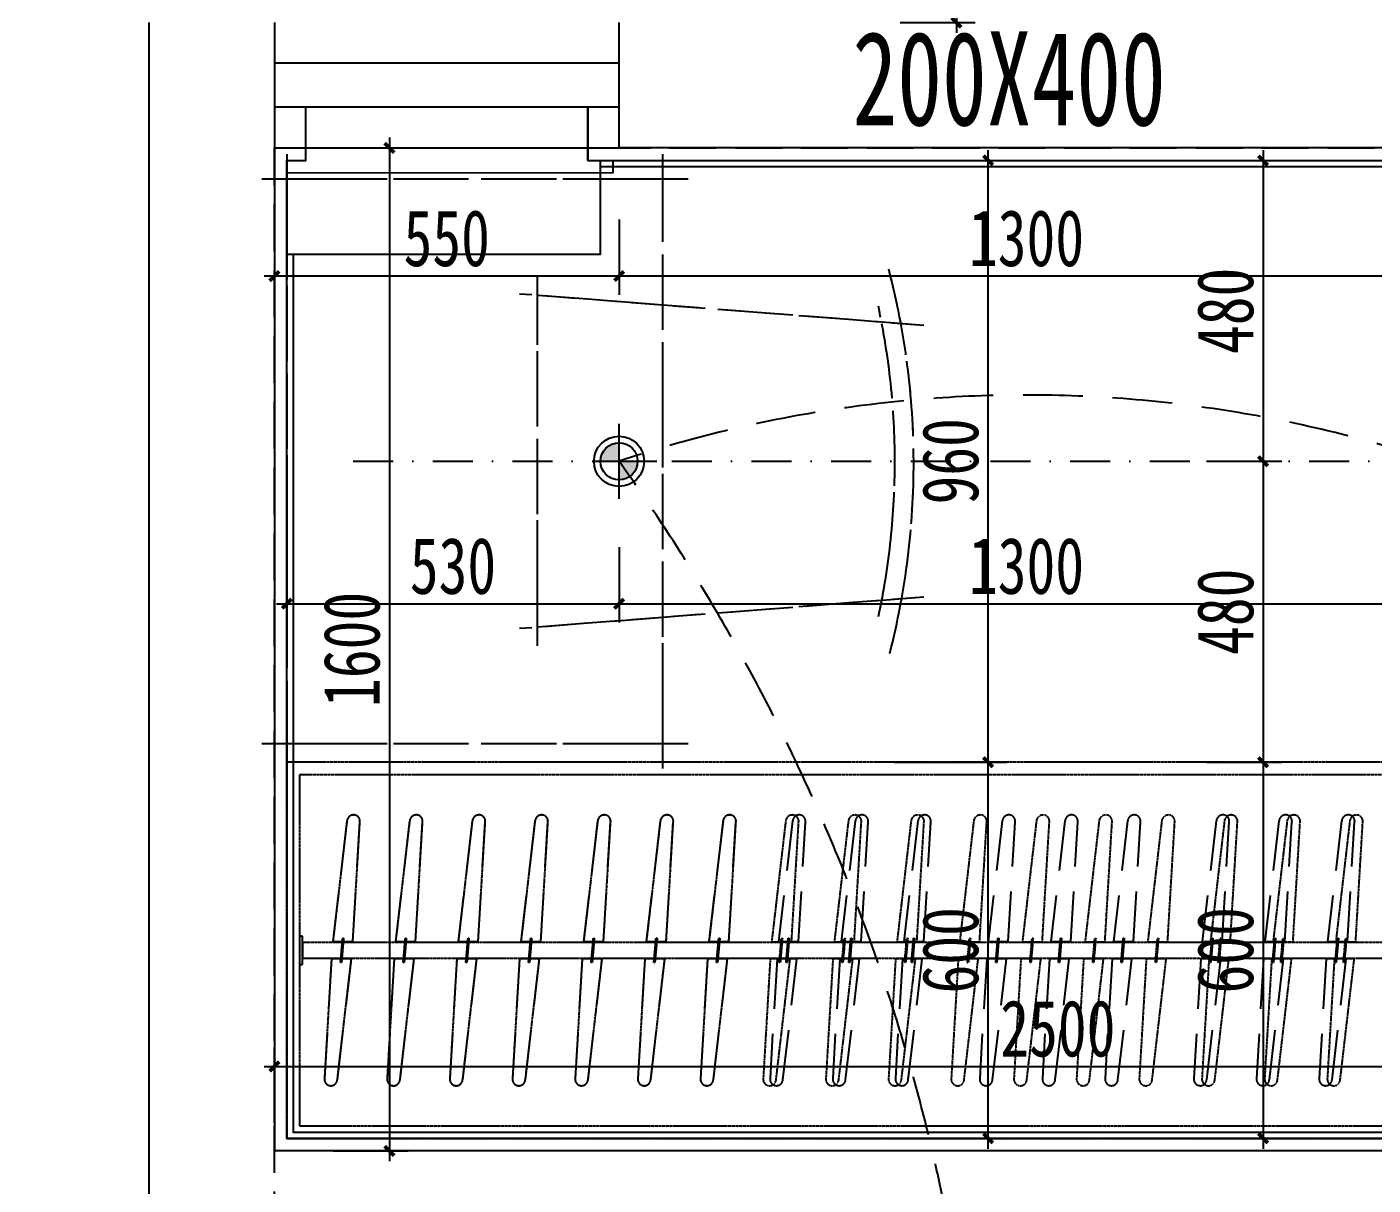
# Model space of a CAD drawing. Header units: millimetres. Extents: x -297 to 39764, y -29258 to 20315.
# Drawn here: x 6567 to 8715, y -22997 to -21149 of the extents above; entities that cross this region are included whole.
import ezdxf

# ---------------------------------------------------------------- set-up
doc = ezdxf.new("R2010")
doc.units = ezdxf.units.MM
for name, pattern in [('_DASH', [0.6, 0.4, -0.2]), ('DASH', [0.35, 0.25, -0.1]), ('DASHDOT2', [12.7, 6.35, -3.175, 0, -3.175]), ('HIDDEN', [9.525, 6.35, -3.175])]:
    doc.linetypes.add(name, pattern=pattern)
doc.layers.get('Defpoints').update_dxf_attribs({"color": 250})
for name, color, linetype in [('.-P平面尺寸', 30, 'DASH'), ('.-P建筑梁位', 4, 'Continuous'), ('.P-墙体尺寸标注', 252, 'Continuous'), ('.P-家具虚线层', 250, 'Continuous'), ('.p-灯具连线', 6, 'Continuous'), ('.P-装饰轮廓', 180, 'Continuous'), ('.PC-天花灯具', 203, 'Continuous'), ('.PC-天花造型', 163, 'Continuous'), ('.PC-灯具尺寸标注', 252, 'Continuous'), ('.PC-综合天花虚线层', 14, 'DASHDOT2'), ('.PF-活动家具', 141, 'Continuous'), ('.PF-窗台面', 43, 'Continuous'), ('A-Wall', 2, 'Continuous'), ('P-轴号.索引', 53, 'Continuous'), ('WINDOW', 4, 'Continuous'), ('Y-移动家具', 141, 'Continuous')]:
    doc.layers.add(name, color=color, linetype=linetype)
doc.styles.add('宋体', font='', dxfattribs={"width": 0.7, "height": 5})
doc.styles.add('文字样式', font='', dxfattribs={"width": 0.75})
doc.styles.get('宋体').set_extended_font_data('SimSun')
doc.styles.get('文字样式').set_extended_font_data('SimSun')
doc.dimstyles.new('沈阳府1-40(轴距)', dxfattribs={"dimscale": 40, "dimtxt": 3, "dimasz": 1, "dimexe": 0.8, "dimexo": 1, "dimgap": 0.5, "dimtad": 1, "dimdec": 0, "dimrnd": 5, "dimtxsty": '文字样式', "dimblk": 'ARCHTICK', "dimcen": 1, "dimdle": 0.55, "dimclrd": 252, "dimclre": 252, "dimclrt": 53, "dimadec": 0, "dimazin": 0, "dimtfac": 1, "dimtdec": 0, "dimtix": 1, "dimtmove": 2, "dimatfit": 3, "dimfxl": 3, "dimfxlon": 1, "dimarcsym": 0})
doc.dimstyles.new('西安1-40（内部尺寸）', dxfattribs={"dimscale": 30, "dimtxt": 3, "dimasz": 0.5, "dimexe": 1, "dimexo": 1, "dimgap": 0.5, "dimtad": 1, "dimdec": 0, "dimrnd": 5, "dimtxsty": '文字样式', "dimblk": 'ARCHTICK', "dimcen": 1, "dimdle": 0.55, "dimclrd": 252, "dimclre": 252, "dimclrt": 30, "dimadec": 0, "dimazin": 0, "dimtfac": 1, "dimtdec": 0, "dimtix": 1, "dimtmove": 2, "dimatfit": 3, "dimfxl": 5, "dimfxlon": 1, "dimarcsym": 0})

# ---------------------------------------------------------------- blocks, each defined once
blk = doc.blocks.new('_ArchTick')
at = {"color": 0, "linetype": 'ByBlock', "const_width": 0.4}
blk.add_lwpolyline([(-0.5, -0.5), (0.5, 0.5)], dxfattribs=at)
blk = doc.blocks.new('*D141')
at = {"layer": 'Defpoints', "color": 0, "transparency": 16777216}
for p in [(6937.7, -19242.1), (6137.7, -21242.1), (6937.7, -21242.1)]:
    blk.add_point(p, dxfattribs=at)
at = {"layer": 'P-轴号.索引', "color": 252, "lineweight": -2}
for p, q in [((6137.7, -19220.1), (6137.7, -21264.1)), ((6257.7, -19242.1), (6105.7, -19242.1)), ((6257.7, -21242.1), (6105.7, -21242.1))]:
    blk.add_line(p, q, dxfattribs=at)
at = {"layer": 'P-轴号.索引', "color": 252, "lineweight": -2, "xscale": 40, "yscale": 40, "zscale": 40}
for p, rotation in [((6137.7, -19242.1), 90), ((6137.7, -21242.1), 270)]:
    blk.add_blockref('_ArchTick', p, dxfattribs=dict(at, rotation=rotation))
at = {"layer": 'P-轴号.索引', "color": 53, "insert": (6057.7, -20242.1), "char_height": 120, "attachment_point": 5, "rotation": 90, "style": '文字样式'}
blk.add_mtext('2000', dxfattribs=at)
blk = doc.blocks.new('*D142')
at = {"layer": 'Defpoints', "color": 0, "transparency": 16777216}
for p in [(6937.7, -21242.1), (6137.7, -22942.1), (6937.7, -22942.1)]:
    blk.add_point(p, dxfattribs=at)
at = {"layer": 'P-轴号.索引', "color": 252, "lineweight": -2}
for p, q in [((6137.7, -21220.1), (6137.7, -22964.1)), ((6257.7, -21242.1), (6105.7, -21242.1)), ((6257.7, -22942.1), (6105.7, -22942.1))]:
    blk.add_line(p, q, dxfattribs=at)
at = {"layer": 'P-轴号.索引', "color": 252, "lineweight": -2, "xscale": 40, "yscale": 40, "zscale": 40}
for p, rotation in [((6137.7, -21242.1), 90), ((6137.7, -22942.1), 270)]:
    blk.add_blockref('_ArchTick', p, dxfattribs=dict(at, rotation=rotation))
at = {"layer": 'P-轴号.索引', "color": 53, "insert": (6057.7, -22092.1), "char_height": 120, "attachment_point": 5, "rotation": 90, "style": '文字样式'}
blk.add_mtext('1700', dxfattribs=at)
blk = doc.blocks.new('*D143')
at = {"layer": 'Defpoints', "color": 0, "transparency": 16777216}
for p in [(6937.7, -22942.1), (6137.7, -26542.1), (6937.7, -26542.1)]:
    blk.add_point(p, dxfattribs=at)
at = {"layer": 'P-轴号.索引', "color": 252, "lineweight": -2}
for p, q in [((6137.7, -22920.1), (6137.7, -26564.1)), ((6257.7, -22942.1), (6105.7, -22942.1)), ((6257.7, -26542.1), (6105.7, -26542.1))]:
    blk.add_line(p, q, dxfattribs=at)
at = {"layer": 'P-轴号.索引', "color": 252, "lineweight": -2, "xscale": 40, "yscale": 40, "zscale": 40}
for p, rotation in [((6137.7, -22942.1), 90), ((6137.7, -26542.1), 270)]:
    blk.add_blockref('_ArchTick', p, dxfattribs=dict(at, rotation=rotation))
at = {"layer": 'P-轴号.索引', "color": 53, "insert": (6057.7, -24742.1), "char_height": 120, "attachment_point": 5, "rotation": 90, "style": '文字样式'}
blk.add_mtext('3600', dxfattribs=at)
blk = doc.blocks.new('yj')
at = {"layer": 'Y-移动家具', "color": 250, "linetype": 'DASH', "ltscale": 0.5}
for p, q in [((-7.1, 220.3), (-29.5, 27.5)), ((2.3, 27.5), (13.6, 218.5)), ((-29.5, 27.5), (-14.4, 27.5)), ((-17.3, -5.7), (-13.9, 33.2)), ((-12.4, 33.1), (-15.3, 0)), ((-15.3, 0), (-12.9, 27.5)), ((-13.9, 33.2), (-12.4, 33.1)), ((-12.9, 27.5), (2.3, 27.5)), ((-31.8, 0), (-43, -191.1)), ((-16.8, 0), (-31.8, 0)), ((-22.4, -192.9), (0, 0)), ((-15.3, 0), (-15.8, -5.9)), ((0, 0), (-15.3, 0)), ((-15.8, -5.9), (-17.3, -5.7))]:
    blk.add_line(p, q, dxfattribs=at)
for centre, radius, start, end in [((3.5, 219), 10.6, 86.6346, 173.3654), ((3.6, 219.6), 10.1, 353.3654, 86.6346), ((-32.7, -192), 10.3, 175, 355)]:
    blk.add_arc(centre, radius, start, end, dxfattribs=at)
blk = doc.blocks.new('*U60')
at = {"layer": 'Y-移动家具', "color": 250, "linetype": 'DASH', "ltscale": 0.5}
for p, q in [((25, -277.5), (20, -277.5)), ((20, -277.5), (20, -322.5)), ((25, -312.5), (25, -277.5)), ((2435, -287.5), (25, -287.5)), ((25, -287.5), (25, -312.5)), ((25, -322.5), (25, -312.5)), ((25, -312.5), (2435, -312.5)), ((20, -322.5), (25, -322.5))]:
    blk.add_line(p, q, dxfattribs=at)
at = {"layer": 'Y-移动家具', "linetype": 'DASH', "ltscale": 0.5}
blk.add_lwpolyline([(0, 0), (0, -600), (2460, -600), (2460, 0)], close=True, dxfattribs=at)
at = {"layer": 'Y-移动家具', "color": 250, "linetype": 'DASH', "ltscale": 0.5}
blk.add_lwpolyline([(20, -580), (2440, -580), (2440, -20), (20, -20)], close=True, dxfattribs=at)
for p in [(102.9, -313.8), (202.9, -313.8), (302.9, -313.8), (402.9, -313.8), (502.9, -313.8), (602.9, -313.8), (702.9, -313.8), (802.9, -313.8), (902.9, -313.8), (1002.9, -313.8), (1102.9, -313.8), (1202.9, -313.8), (1302.9, -313.8), (1402.9, -313.8), (1502.9, -313.8), (1602.9, -313.8), (1702.9, -313.8)]:
    blk.add_blockref('yj', p)
blk = doc.blocks.new('A$C1404d34a')
at = {"layer": 'Y-移动家具', "linetype": 'DASH', "ltscale": 200}
for p, q in [((40, 1030), (40, 50)), ((640, 50), (640, 1030)), ((680, 990), (0, 990)), ((1056.4, 756.7), (640, 789.1)), ((1056.4, 323.3), (640, 290.9)), ((0, 90), (680, 90))]:
    blk.add_line(p, q, dxfattribs=at)
at = {"layer": 'Y-移动家具', "color": 250, "linetype": 'DASH', "ltscale": 200}
for p, q in [((440, 245.8), (440, 834.2)), ((640, 789.1), (411.2, 806.9)), ((640, 290.9), (411.2, 273.1))]:
    blk.add_line(p, q, dxfattribs=at)
at = {"layer": 'Y-移动家具', "linetype": 'DASH', "ltscale": 200}
for centre, radius, start, end in [((-183.9, 536.9), 1223.9, 345.6497, 14.643), ((-167.7, 539.4), 1177.7, 347.9062, 12.152)]:
    blk.add_arc(centre, radius, start, end, dxfattribs=at)
blk = doc.blocks.new('*D193')
at = {"layer": '.-P平面尺寸', "color": 252, "linetype": 'ByBlock', "lineweight": -2, "transparency": 16777216}
for p, q in [((8100.7, -22938.6), (8100.7, -22305.6)), ((7950.7, -22322.1), (8130.7, -22322.1)), ((7950.7, -22922.1), (8130.7, -22922.1))]:
    blk.add_line(p, q, dxfattribs=at)
at = {"layer": 'Defpoints', "color": 0, "linetype": 'ByBlock', "transparency": 16777216}
for p in [(7892.8, -22322.1), (8100.7, -22322.1), (7892.8, -22922.1)]:
    blk.add_point(p, dxfattribs=at)
at = {"layer": '.-P平面尺寸', "color": 252, "linetype": 'ByBlock', "lineweight": -2, "transparency": 16777216, "xscale": 15, "yscale": 15, "zscale": 15}
for p, rotation in [((8100.7, -22322.1), 90), ((8100.7, -22922.1), 270)]:
    blk.add_blockref('_ArchTick', p, dxfattribs=dict(at, rotation=rotation))
at = {"layer": '.-P平面尺寸', "color": 30, "linetype": 'ByBlock', "transparency": 16777216, "insert": (8040.7, -22622.1), "char_height": 90, "attachment_point": 5, "rotation": 90, "style": '文字样式'}
blk.add_mtext('600', dxfattribs=at)
blk = doc.blocks.new('*D194')
at = {"layer": '.-P平面尺寸', "color": 252, "linetype": 'ByBlock', "lineweight": -2, "transparency": 16777216}
for p, q in [((8100.7, -22338.6), (8100.7, -21345.6)), ((7967.9, -21362.1), (8130.7, -21362.1)), ((7950.7, -22322.1), (8130.7, -22322.1))]:
    blk.add_line(p, q, dxfattribs=at)
at = {"layer": 'Defpoints', "color": 0, "linetype": 'ByBlock', "transparency": 16777216}
for p in [(7937.9, -21362.1), (8100.7, -21362.1), (7892.8, -22322.1)]:
    blk.add_point(p, dxfattribs=at)
at = {"layer": '.-P平面尺寸', "color": 252, "linetype": 'ByBlock', "lineweight": -2, "transparency": 16777216, "xscale": 15, "yscale": 15, "zscale": 15}
for p, rotation in [((8100.7, -21362.1), 90), ((8100.7, -22322.1), 270)]:
    blk.add_blockref('_ArchTick', p, dxfattribs=dict(at, rotation=rotation))
at = {"layer": '.-P平面尺寸', "color": 30, "linetype": 'ByBlock', "transparency": 16777216, "insert": (8040.7, -21842.1), "char_height": 90, "attachment_point": 5, "rotation": 90, "style": '文字样式'}
blk.add_mtext('960', dxfattribs=at)
blk = doc.blocks.new('ttrutuuyyy')
at = {"layer": '.P-家具虚线层', "color": 250, "linetype": '_DASH', "ltscale": 200}
for p, q in [((26981.9, -21352.1), (26981.9, -22332.1)), ((27581.9, -22332.1), (27581.9, -21352.1)), ((27621.9, -21392.1), (26941.9, -21392.1)), ((27381.9, -22136.2), (27381.9, -21547.9)), ((27581.9, -21593), (27353.2, -21575.2)), ((27998.3, -21625.4), (27581.9, -21593)), ((27998.3, -22058.8), (27581.9, -22091.2)), ((27581.9, -22091.2), (27353.2, -22109)), ((26941.9, -22292.1), (27621.9, -22292.1)), ((27077.7, -22415.6), (27055.3, -22608.3)), ((27087.1, -22608.3), (27098.3, -22417.4)), ((27177.7, -22415.6), (27155.3, -22608.3)), ((27187.1, -22608.3), (27198.3, -22417.4)), ((27277.7, -22415.6), (27255.3, -22608.3)), ((27287.1, -22608.3), (27298.3, -22417.4)), ((27377.7, -22415.6), (27355.3, -22608.3)), ((27387.1, -22608.3), (27398.3, -22417.4)), ((27477.7, -22415.6), (27455.3, -22608.3)), ((27487.1, -22608.3), (27498.3, -22417.4)), ((27577.7, -22415.6), (27555.3, -22608.3)), ((27587.1, -22608.3), (27598.3, -22417.4)), ((27677.7, -22415.6), (27655.3, -22608.3)), ((27687.1, -22608.3), (27698.3, -22417.4)), ((27788.7, -22415.6), (27766.3, -22608.3)), ((27798.1, -22608.3), (27809.3, -22417.4)), ((27888.7, -22415.6), (27866.3, -22608.3)), ((27898.1, -22608.3), (27909.3, -22417.4)), ((27988.7, -22415.6), (27966.3, -22608.3)), ((27998.1, -22608.3), (28009.3, -22417.4)), ((28123.2, -22415.6), (28100.8, -22608.3)), ((28132.6, -22608.3), (28143.8, -22417.4)), ((28223.2, -22415.6), (28200.8, -22608.3)), ((28232.6, -22608.3), (28243.8, -22417.4)), ((28323.2, -22415.6), (28300.8, -22608.3)), ((28332.6, -22608.3), (28343.8, -22417.4)), ((28464.7, -22415.6), (28442.3, -22608.3)), ((28474.1, -22608.3), (28485.4, -22417.4)), ((28564.7, -22415.6), (28542.3, -22608.3)), ((28574.1, -22608.3), (28585.4, -22417.4)), ((28664.7, -22415.6), (28642.3, -22608.3)), ((28674.1, -22608.3), (28685.4, -22417.4)), ((27006.9, -22599.6), (27001.9, -22599.6)), ((27001.9, -22599.6), (27001.9, -22644.6)), ((27006.9, -22634.6), (27006.9, -22599.6)), ((29416.9, -22609.6), (27006.9, -22609.6)), ((27006.9, -22609.6), (27006.9, -22634.6)), ((27055.3, -22608.3), (27070.4, -22608.3)), ((27067.4, -22641.6), (27070.9, -22602.6)), ((27072.4, -22602.7), (27069.5, -22635.8)), ((27069.5, -22635.8), (27071.9, -22608.3)), ((27070.9, -22602.6), (27072.4, -22602.7)), ((27071.9, -22608.3), (27087.1, -22608.3)), ((27155.3, -22608.3), (27170.4, -22608.3)), ((27167.4, -22641.6), (27170.9, -22602.6)), ((27172.4, -22602.7), (27169.5, -22635.8)), ((27169.5, -22635.8), (27171.9, -22608.3)), ((27170.9, -22602.6), (27172.4, -22602.7)), ((27171.9, -22608.3), (27187.1, -22608.3)), ((27255.3, -22608.3), (27270.4, -22608.3)), ((27267.4, -22641.6), (27270.9, -22602.6)), ((27272.4, -22602.7), (27269.5, -22635.8)), ((27269.5, -22635.8), (27271.9, -22608.3)), ((27270.9, -22602.6), (27272.4, -22602.7)), ((27271.9, -22608.3), (27287.1, -22608.3)), ((27355.3, -22608.3), (27370.4, -22608.3)), ((27367.4, -22641.6), (27370.9, -22602.6)), ((27372.4, -22602.7), (27369.5, -22635.8)), ((27369.5, -22635.8), (27371.9, -22608.3)), ((27370.9, -22602.6), (27372.4, -22602.7)), ((27371.9, -22608.3), (27387.1, -22608.3)), ((27455.3, -22608.3), (27470.4, -22608.3)), ((27467.4, -22641.6), (27470.9, -22602.6)), ((27472.4, -22602.7), (27469.5, -22635.8)), ((27469.5, -22635.8), (27471.9, -22608.3)), ((27470.9, -22602.6), (27472.4, -22602.7)), ((27471.9, -22608.3), (27487.1, -22608.3)), ((27555.3, -22608.3), (27570.4, -22608.3)), ((27567.4, -22641.6), (27570.9, -22602.6)), ((27572.4, -22602.7), (27569.5, -22635.8)), ((27569.5, -22635.8), (27571.9, -22608.3)), ((27570.9, -22602.6), (27572.4, -22602.7)), ((27571.9, -22608.3), (27587.1, -22608.3)), ((27655.3, -22608.3), (27670.4, -22608.3)), ((27667.4, -22641.6), (27670.9, -22602.6)), ((27672.4, -22602.7), (27669.5, -22635.8)), ((27669.5, -22635.8), (27671.9, -22608.3)), ((27670.9, -22602.6), (27672.4, -22602.7)), ((27671.9, -22608.3), (27687.1, -22608.3)), ((27766.3, -22608.3), (27781.3, -22608.3)), ((27778.4, -22641.6), (27781.8, -22602.6)), ((27783.3, -22602.7), (27780.4, -22635.8)), ((27780.4, -22635.8), (27782.8, -22608.3)), ((27781.8, -22602.6), (27783.3, -22602.7)), ((27782.8, -22608.3), (27798.1, -22608.3)), ((27866.3, -22608.3), (27881.3, -22608.3)), ((27878.4, -22641.6), (27881.8, -22602.6)), ((27883.3, -22602.7), (27880.4, -22635.8)), ((27880.4, -22635.8), (27882.8, -22608.3)), ((27881.8, -22602.6), (27883.3, -22602.7)), ((27882.8, -22608.3), (27898.1, -22608.3)), ((27966.3, -22608.3), (27981.3, -22608.3)), ((27978.4, -22641.6), (27981.8, -22602.6)), ((27983.3, -22602.7), (27980.4, -22635.8)), ((27980.4, -22635.8), (27982.8, -22608.3)), ((27981.8, -22602.6), (27983.3, -22602.7)), ((27982.8, -22608.3), (27998.1, -22608.3)), ((28100.8, -22608.3), (28115.8, -22608.3)), ((28112.9, -22641.6), (28116.3, -22602.6)), ((28117.8, -22602.7), (28114.9, -22635.8)), ((28114.9, -22635.8), (28117.3, -22608.3)), ((28116.3, -22602.6), (28117.8, -22602.7)), ((28117.3, -22608.3), (28132.6, -22608.3)), ((28200.8, -22608.3), (28215.8, -22608.3)), ((28212.9, -22641.6), (28216.3, -22602.6)), ((28217.8, -22602.7), (28214.9, -22635.8)), ((28214.9, -22635.8), (28217.3, -22608.3)), ((28216.3, -22602.6), (28217.8, -22602.7)), ((28217.3, -22608.3), (28232.6, -22608.3)), ((28300.8, -22608.3), (28315.8, -22608.3)), ((28312.9, -22641.6), (28316.3, -22602.6)), ((28317.8, -22602.7), (28314.9, -22635.8)), ((28314.9, -22635.8), (28317.3, -22608.3)), ((28316.3, -22602.6), (28317.8, -22602.7)), ((28317.3, -22608.3), (28332.6, -22608.3)), ((28442.3, -22608.3), (28457.4, -22608.3)), ((28454.5, -22641.6), (28457.9, -22602.6)), ((28459.4, -22602.7), (28456.5, -22635.8)), ((28456.5, -22635.8), (28458.9, -22608.3)), ((28457.9, -22602.6), (28459.4, -22602.7)), ((28458.9, -22608.3), (28474.1, -22608.3)), ((28542.3, -22608.3), (28557.4, -22608.3)), ((28554.5, -22641.6), (28557.9, -22602.6)), ((28559.4, -22602.7), (28556.5, -22635.8)), ((28556.5, -22635.8), (28558.9, -22608.3)), ((28557.9, -22602.6), (28559.4, -22602.7)), ((28558.9, -22608.3), (28574.1, -22608.3)), ((28642.3, -22608.3), (28657.4, -22608.3)), ((28654.5, -22641.6), (28657.9, -22602.6)), ((28659.4, -22602.7), (28656.5, -22635.8)), ((28656.5, -22635.8), (28658.9, -22608.3)), ((28657.9, -22602.6), (28659.4, -22602.7)), ((28658.9, -22608.3), (28674.1, -22608.3)), ((27006.9, -22644.6), (27006.9, -22634.6)), ((27006.9, -22634.6), (29416.9, -22634.6)), ((27053, -22635.8), (27041.7, -22826.9)), ((27067.9, -22635.8), (27053, -22635.8)), ((27062.4, -22828.8), (27084.8, -22635.8)), ((27069.5, -22635.8), (27069, -22641.7)), ((27084.8, -22635.8), (27069.5, -22635.8)), ((27153, -22635.8), (27141.7, -22826.9)), ((27167.9, -22635.8), (27153, -22635.8)), ((27162.4, -22828.8), (27184.8, -22635.8)), ((27169.5, -22635.8), (27169, -22641.7)), ((27184.8, -22635.8), (27169.5, -22635.8)), ((27253, -22635.8), (27241.7, -22826.9)), ((27267.9, -22635.8), (27253, -22635.8)), ((27262.4, -22828.8), (27284.8, -22635.8)), ((27269.5, -22635.8), (27269, -22641.7)), ((27284.8, -22635.8), (27269.5, -22635.8)), ((27353, -22635.8), (27341.7, -22826.9)), ((27367.9, -22635.8), (27353, -22635.8)), ((27362.4, -22828.8), (27384.8, -22635.8)), ((27369.5, -22635.8), (27369, -22641.7)), ((27384.8, -22635.8), (27369.5, -22635.8)), ((27453, -22635.8), (27441.7, -22826.9)), ((27467.9, -22635.8), (27453, -22635.8)), ((27462.4, -22828.8), (27484.8, -22635.8)), ((27469.5, -22635.8), (27469, -22641.7)), ((27484.8, -22635.8), (27469.5, -22635.8)), ((27553, -22635.8), (27541.7, -22826.9)), ((27567.9, -22635.8), (27553, -22635.8)), ((27562.4, -22828.8), (27584.8, -22635.8)), ((27569.5, -22635.8), (27569, -22641.7)), ((27584.8, -22635.8), (27569.5, -22635.8)), ((27653, -22635.8), (27641.7, -22826.9)), ((27667.9, -22635.8), (27653, -22635.8)), ((27662.4, -22828.8), (27684.8, -22635.8)), ((27669.5, -22635.8), (27669, -22641.7)), ((27684.8, -22635.8), (27669.5, -22635.8)), ((27763.9, -22635.8), (27752.7, -22826.9)), ((27778.9, -22635.8), (27763.9, -22635.8)), ((27773.3, -22828.8), (27795.7, -22635.8)), ((27780.4, -22635.8), (27779.9, -22641.7)), ((27795.7, -22635.8), (27780.4, -22635.8)), ((27863.9, -22635.8), (27852.7, -22826.9)), ((27878.9, -22635.8), (27863.9, -22635.8)), ((27873.3, -22828.8), (27895.7, -22635.8)), ((27880.4, -22635.8), (27879.9, -22641.7)), ((27895.7, -22635.8), (27880.4, -22635.8)), ((27963.9, -22635.8), (27952.7, -22826.9)), ((27978.9, -22635.8), (27963.9, -22635.8)), ((27973.3, -22828.8), (27995.7, -22635.8)), ((27980.4, -22635.8), (27979.9, -22641.7)), ((27995.7, -22635.8), (27980.4, -22635.8)), ((28098.4, -22635.8), (28087.2, -22826.9)), ((28113.4, -22635.8), (28098.4, -22635.8)), ((28107.8, -22828.8), (28130.2, -22635.8)), ((28114.9, -22635.8), (28114.4, -22641.7)), ((28130.2, -22635.8), (28114.9, -22635.8)), ((28198.4, -22635.8), (28187.2, -22826.9)), ((28213.4, -22635.8), (28198.4, -22635.8)), ((28207.8, -22828.8), (28230.2, -22635.8)), ((28214.9, -22635.8), (28214.4, -22641.7)), ((28230.2, -22635.8), (28214.9, -22635.8)), ((28298.4, -22635.8), (28287.2, -22826.9)), ((28313.4, -22635.8), (28298.4, -22635.8)), ((28307.8, -22828.8), (28330.2, -22635.8)), ((28314.9, -22635.8), (28314.4, -22641.7)), ((28330.2, -22635.8), (28314.9, -22635.8)), ((28440, -22635.8), (28428.8, -22826.9)), ((28455, -22635.8), (28440, -22635.8)), ((28449.4, -22828.8), (28471.8, -22635.8)), ((28456.5, -22635.8), (28456, -22641.7)), ((28471.8, -22635.8), (28456.5, -22635.8)), ((28540, -22635.8), (28528.8, -22826.9)), ((28555, -22635.8), (28540, -22635.8)), ((28549.4, -22828.8), (28571.8, -22635.8)), ((28556.5, -22635.8), (28556, -22641.7)), ((28571.8, -22635.8), (28556.5, -22635.8)), ((28640, -22635.8), (28628.8, -22826.9)), ((28655, -22635.8), (28640, -22635.8)), ((28649.4, -22828.8), (28671.8, -22635.8)), ((28656.5, -22635.8), (28656, -22641.7)), ((28671.8, -22635.8), (28656.5, -22635.8)), ((27001.9, -22644.6), (27006.9, -22644.6)), ((27069, -22641.7), (27067.4, -22641.6)), ((27169, -22641.7), (27167.4, -22641.6)), ((27269, -22641.7), (27267.4, -22641.6)), ((27369, -22641.7), (27367.4, -22641.6)), ((27469, -22641.7), (27467.4, -22641.6)), ((27569, -22641.7), (27567.4, -22641.6)), ((27669, -22641.7), (27667.4, -22641.6)), ((27779.9, -22641.7), (27778.4, -22641.6)), ((27879.9, -22641.7), (27878.4, -22641.6)), ((27979.9, -22641.7), (27978.4, -22641.6)), ((28114.4, -22641.7), (28112.9, -22641.6)), ((28214.4, -22641.7), (28212.9, -22641.6)), ((28314.4, -22641.7), (28312.9, -22641.6)), ((28456, -22641.7), (28454.5, -22641.6)), ((28556, -22641.7), (28554.5, -22641.6)), ((28656, -22641.7), (28654.5, -22641.6))]:
    blk.add_line(p, q, dxfattribs=at)
for points in [[(26981.9, -22322.1), (26981.9, -22922.1), (29441.9, -22922.1), (29441.9, -22322.1)], [(27001.9, -22902.1), (29421.9, -22902.1), (29421.9, -22342.1), (27001.9, -22342.1)]]:
    blk.add_lwpolyline(points, close=True, dxfattribs=at)
for centre, radius, start, end in [((26758, -21845.2), 1223.9, 345.6497, 14.643), ((26774.2, -21842.7), 1177.7, 347.9062, 12.152), ((27088.3, -22416.8), 10.6, 86.6346, 173.3654), ((27088.4, -22416.2), 10.1, 353.3654, 86.6346), ((27188.3, -22416.8), 10.6, 86.6346, 173.3654), ((27188.4, -22416.2), 10.1, 353.3654, 86.6346), ((27288.3, -22416.8), 10.6, 86.6346, 173.3654), ((27288.4, -22416.2), 10.1, 353.3654, 86.6346), ((27388.3, -22416.8), 10.6, 86.6346, 173.3654), ((27388.4, -22416.2), 10.1, 353.3654, 86.6346), ((27488.3, -22416.8), 10.6, 86.6346, 173.3654), ((27488.4, -22416.2), 10.1, 353.3654, 86.6346), ((27588.3, -22416.8), 10.6, 86.6346, 173.3654), ((27588.4, -22416.2), 10.1, 353.3654, 86.6346), ((27688.3, -22416.8), 10.6, 86.6346, 173.3654), ((27688.4, -22416.2), 10.1, 353.3654, 86.6346), ((27799.3, -22416.8), 10.6, 86.6346, 173.3654), ((27799.3, -22416.2), 10.1, 353.3654, 86.6346), ((27899.3, -22416.8), 10.6, 86.6346, 173.3654), ((27899.3, -22416.2), 10.1, 353.3654, 86.6346), ((27999.3, -22416.8), 10.6, 86.6346, 173.3654), ((27999.3, -22416.2), 10.1, 353.3654, 86.6346), ((28133.8, -22416.8), 10.6, 86.6346, 173.3654), ((28133.8, -22416.2), 10.1, 353.3654, 86.6346), ((28233.8, -22416.8), 10.6, 86.6346, 173.3654), ((28233.8, -22416.2), 10.1, 353.3654, 86.6346), ((28333.8, -22416.8), 10.6, 86.6346, 173.3654), ((28333.8, -22416.2), 10.1, 353.3654, 86.6346), ((28475.3, -22416.8), 10.6, 86.6346, 173.3654), ((28475.4, -22416.2), 10.1, 353.3654, 86.6346), ((28575.3, -22416.8), 10.6, 86.6346, 173.3654), ((28575.4, -22416.2), 10.1, 353.3654, 86.6346), ((28675.3, -22416.8), 10.6, 86.6346, 173.3654), ((28675.4, -22416.2), 10.1, 353.3654, 86.6346), ((27052, -22827.8), 10.3, 175, 355), ((27152, -22827.8), 10.3, 175, 355), ((27252, -22827.8), 10.3, 175, 355), ((27352, -22827.8), 10.3, 175, 355), ((27452, -22827.8), 10.3, 175, 355), ((27552, -22827.8), 10.3, 175, 355), ((27652, -22827.8), 10.3, 175, 355), ((27763, -22827.8), 10.3, 175, 355), ((27863, -22827.8), 10.3, 175, 355), ((27963, -22827.8), 10.3, 175, 355), ((28097.5, -22827.8), 10.3, 175, 355), ((28197.5, -22827.8), 10.3, 175, 355), ((28297.5, -22827.8), 10.3, 175, 355), ((28439.1, -22827.8), 10.3, 175, 355), ((28539.1, -22827.8), 10.3, 175, 355), ((28639.1, -22827.8), 10.3, 175, 355)]:
    blk.add_arc(centre, radius, start, end, dxfattribs=at)
blk = doc.blocks.new('A$Cd2e37dc6')
at = {"layer": '.-P建筑梁位', "color": 4, "linetype": 'DASH', "ltscale": 300}
blk.add_line((0, 8178.4), (2600, 8178.4), dxfattribs=at)
blk.add_lwpolyline([(0, 8178.4), (3700, 8178.4), (3700, 3078.4), (0, 3078.4)], close=True, dxfattribs=at)
at = {"layer": '.-P建筑梁位', "color": 250, "linetype": 'DASH', "ltscale": 300, "style": '宋体', "width": 0.7}
blk.add_text('200X400', height=150, dxfattribs=at).set_placement((922.3, 8214.3))
blk = doc.blocks.new('防眩光射灯')
h = blk.add_hatch(color=256)
h.dxf.hatch_style = 1
h.paths.add_polyline_path([(29.6, 0, 0.414214), (0, 29.6), (0, 0)])
h.paths.add_polyline_path([(0, 0), (-29.6, 0, 0.414214), (0, -29.6)])
for p, q in [((0, 40), (0, -60)), ((-60, 0), (60, 0))]:
    blk.add_line(p, q)
blk.add_lwpolyline([(0, 112, 0, 50, 0), (0, 87.2, 0, 0, 0), (0, 40, 0, 0, 0)], format="xyseb")
blk.add_circle((0, 0), 40)
at = {"color": 250}
blk.add_circle((0, 0), 29.6, dxfattribs=at)
blk = doc.blocks.new('*D736')
at = {"layer": '.P-墙体尺寸标注', "color": 252, "linetype": 'ByBlock', "lineweight": -2, "transparency": 16777216}
for p, q in [((7861.9, 103.9), (7861.9, 223.9)), ((10261.9, 103.9), (10261.9, 223.9)), ((7845.4, 193.9), (10278.4, 193.9))]:
    blk.add_line(p, q, dxfattribs=at)
at = {"layer": 'Defpoints', "color": 0, "linetype": 'ByBlock', "transparency": 16777216}
for p in [(10261.9, 193.9), (7861.9, 0), (10261.9, -26442.1)]:
    blk.add_point(p, dxfattribs=at)
at = {"layer": '.P-墙体尺寸标注', "color": 252, "linetype": 'ByBlock', "lineweight": -2, "transparency": 16777216, "xscale": 15, "yscale": 15, "zscale": 15, "rotation": 180}
blk.add_blockref('_ArchTick', (7861.9, 193.9), dxfattribs=at)
at = {"layer": '.P-墙体尺寸标注', "color": 252, "linetype": 'ByBlock', "lineweight": -2, "transparency": 16777216, "xscale": 15, "yscale": 15, "zscale": 15}
blk.add_blockref('_ArchTick', (10261.9, 193.9), dxfattribs=at)
at = {"layer": '.P-墙体尺寸标注', "color": 30, "linetype": 'ByBlock', "transparency": 16777216, "insert": (9061.9, 253.9), "char_height": 90, "attachment_point": 5, "style": '文字样式'}
blk.add_mtext('2400', dxfattribs=at)
blk = doc.blocks.new('*D743')
at = {"layer": '.P-墙体尺寸标注', "color": 252, "linetype": 'ByBlock', "lineweight": -2, "transparency": 16777216}
for p, q in [((7511.9, -21456.5), (7511.9, -21576.5)), ((8811.9, -21456.5), (8811.9, -21576.5)), ((8828.4, -21546.5), (7495.4, -21546.5))]:
    blk.add_line(p, q, dxfattribs=at)
at = {"layer": 'Defpoints', "color": 0, "linetype": 'ByBlock', "transparency": 16777216}
for p in [(7511.9, -21342.1), (8811.9, -21342.1), (7511.9, -21546.5)]:
    blk.add_point(p, dxfattribs=at)
at = {"layer": '.P-墙体尺寸标注', "color": 252, "linetype": 'ByBlock', "lineweight": -2, "transparency": 16777216, "xscale": 15, "yscale": 15, "zscale": 15, "rotation": 180}
blk.add_blockref('_ArchTick', (7511.9, -21546.5), dxfattribs=at)
at = {"layer": '.P-墙体尺寸标注', "color": 252, "linetype": 'ByBlock', "lineweight": -2, "transparency": 16777216, "xscale": 15, "yscale": 15, "zscale": 15}
blk.add_blockref('_ArchTick', (8811.9, -21546.5), dxfattribs=at)
at = {"layer": '.P-墙体尺寸标注', "color": 30, "linetype": 'ByBlock', "transparency": 16777216, "insert": (8161.9, -21486.5), "char_height": 90, "attachment_point": 5, "style": '文字样式'}
blk.add_mtext('1300', dxfattribs=at)
blk = doc.blocks.new('*D744')
at = {"layer": '.P-墙体尺寸标注', "color": 252, "linetype": 'ByBlock', "lineweight": -2, "transparency": 16777216}
for p, q in [((6961.9, -21456.5), (6961.9, -21576.5)), ((7511.9, -21456.5), (7511.9, -21576.5)), ((7528.4, -21546.5), (6945.4, -21546.5))]:
    blk.add_line(p, q, dxfattribs=at)
at = {"layer": 'Defpoints', "color": 0, "linetype": 'ByBlock', "transparency": 16777216}
for p in [(6961.9, -21342.1), (7511.9, -21342.1), (6961.9, -21546.5)]:
    blk.add_point(p, dxfattribs=at)
at = {"layer": '.P-墙体尺寸标注', "color": 252, "linetype": 'ByBlock', "lineweight": -2, "transparency": 16777216, "xscale": 15, "yscale": 15, "zscale": 15, "rotation": 180}
blk.add_blockref('_ArchTick', (6961.9, -21546.5), dxfattribs=at)
at = {"layer": '.P-墙体尺寸标注', "color": 252, "linetype": 'ByBlock', "lineweight": -2, "transparency": 16777216, "xscale": 15, "yscale": 15, "zscale": 15}
blk.add_blockref('_ArchTick', (7511.9, -21546.5), dxfattribs=at)
at = {"layer": '.P-墙体尺寸标注', "color": 30, "linetype": 'ByBlock', "transparency": 16777216, "insert": (7236.9, -21486.5), "char_height": 90, "attachment_point": 5, "style": '文字样式'}
blk.add_mtext('550', dxfattribs=at)
blk = doc.blocks.new('*D745')
at = {"layer": '.P-墙体尺寸标注', "color": 252, "linetype": 'ByBlock', "lineweight": -2, "transparency": 16777216}
for p, q in [((7145.6, -21325.6), (7145.6, -22958.6)), ((7055.6, -21342.1), (7175.6, -21342.1)), ((7055.6, -22942.1), (7175.6, -22942.1))]:
    blk.add_line(p, q, dxfattribs=at)
at = {"layer": 'Defpoints', "color": 0, "linetype": 'ByBlock', "transparency": 16777216}
for p in [(6961.9, -21342.1), (6961.9, -22942.1), (7145.6, -22942.1)]:
    blk.add_point(p, dxfattribs=at)
at = {"layer": '.P-墙体尺寸标注', "color": 252, "linetype": 'ByBlock', "lineweight": -2, "transparency": 16777216, "xscale": 15, "yscale": 15, "zscale": 15}
for p, rotation in [((7145.6, -21342.1), 90), ((7145.6, -22942.1), 270)]:
    blk.add_blockref('_ArchTick', p, dxfattribs=dict(at, rotation=rotation))
at = {"layer": '.P-墙体尺寸标注', "color": 30, "linetype": 'ByBlock', "transparency": 16777216, "insert": (7085.6, -22142.1), "char_height": 90, "attachment_point": 5, "rotation": 90, "style": '文字样式'}
blk.add_mtext('1600', dxfattribs=at)
blk = doc.blocks.new('*D746')
at = {"layer": '.P-墙体尺寸标注', "color": 252, "linetype": 'ByBlock', "lineweight": -2, "transparency": 16777216}
for p, q in [((6961.9, -22897.3), (6961.9, -22777.3)), ((9461.9, -22897.3), (9461.9, -22777.3)), ((6945.4, -22807.3), (9478.4, -22807.3))]:
    blk.add_line(p, q, dxfattribs=at)
at = {"layer": 'Defpoints', "color": 0, "linetype": 'ByBlock', "transparency": 16777216}
for p in [(9461.9, -22807.3), (6961.9, -22942.1), (9461.9, -22942.1)]:
    blk.add_point(p, dxfattribs=at)
at = {"layer": '.P-墙体尺寸标注', "color": 252, "linetype": 'ByBlock', "lineweight": -2, "transparency": 16777216, "xscale": 15, "yscale": 15, "zscale": 15, "rotation": 180}
blk.add_blockref('_ArchTick', (6961.9, -22807.3), dxfattribs=at)
at = {"layer": '.P-墙体尺寸标注', "color": 252, "linetype": 'ByBlock', "lineweight": -2, "transparency": 16777216, "xscale": 15, "yscale": 15, "zscale": 15}
blk.add_blockref('_ArchTick', (9461.9, -22807.3), dxfattribs=at)
at = {"layer": '.P-墙体尺寸标注', "color": 30, "linetype": 'ByBlock', "transparency": 16777216, "insert": (8211.9, -22747.3), "char_height": 90, "attachment_point": 5, "style": '文字样式'}
blk.add_mtext('2500', dxfattribs=at)
blk = doc.blocks.new('*D761')
at = {"layer": '.P-墙体尺寸标注', "color": 252, "linetype": 'ByBlock', "lineweight": -2, "transparency": 16777216}
for p, q in [((7960.1, -20742.1), (8080.1, -20742.1)), ((8050.1, -20725.6), (8050.1, -21158.6)), ((7960.1, -21142.1), (8080.1, -21142.1))]:
    blk.add_line(p, q, dxfattribs=at)
at = {"layer": 'Defpoints', "color": 0, "linetype": 'ByBlock', "transparency": 16777216}
for p in [(7861.9, -20742.1), (7861.9, -21142.1), (8050.1, -21142.1)]:
    blk.add_point(p, dxfattribs=at)
at = {"layer": '.P-墙体尺寸标注', "color": 252, "linetype": 'ByBlock', "lineweight": -2, "transparency": 16777216, "xscale": 15, "yscale": 15, "zscale": 15}
for p, rotation in [((8050.1, -20742.1), 90), ((8050.1, -21142.1), 270)]:
    blk.add_blockref('_ArchTick', p, dxfattribs=dict(at, rotation=rotation))
at = {"layer": '.P-墙体尺寸标注', "color": 30, "linetype": 'ByBlock', "transparency": 16777216, "insert": (7990.1, -20942.1), "char_height": 90, "attachment_point": 5, "rotation": 90, "style": '文字样式'}
blk.add_mtext('400', dxfattribs=at)
blk = doc.blocks.new('*D877')
at = {"layer": '.PC-灯具尺寸标注', "color": 252, "linetype": 'ByBlock', "lineweight": -2, "transparency": 16777216}
for p, q in [((6981.9, -21979.3), (6981.9, -22099.3)), ((7511.9, -21979.3), (7511.9, -22099.3)), ((6965.4, -22069.3), (7528.4, -22069.3))]:
    blk.add_line(p, q, dxfattribs=at)
at = {"layer": 'Defpoints', "color": 0, "linetype": 'ByBlock', "transparency": 16777216}
for p in [(6981.9, -21512.1), (7511.9, -21842.1), (7511.9, -22069.3)]:
    blk.add_point(p, dxfattribs=at)
at = {"layer": '.PC-灯具尺寸标注', "color": 252, "linetype": 'ByBlock', "lineweight": -2, "transparency": 16777216, "xscale": 15, "yscale": 15, "zscale": 15, "rotation": 180}
blk.add_blockref('_ArchTick', (6981.9, -22069.3), dxfattribs=at)
at = {"layer": '.PC-灯具尺寸标注', "color": 252, "linetype": 'ByBlock', "lineweight": -2, "transparency": 16777216, "xscale": 15, "yscale": 15, "zscale": 15}
blk.add_blockref('_ArchTick', (7511.9, -22069.3), dxfattribs=at)
at = {"layer": '.PC-灯具尺寸标注', "color": 30, "linetype": 'ByBlock', "transparency": 16777216, "insert": (7246.9, -22009.3), "char_height": 90, "attachment_point": 5, "style": '文字样式'}
blk.add_mtext('530', dxfattribs=at)
blk = doc.blocks.new('*D878')
at = {"layer": '.PC-灯具尺寸标注', "color": 252, "linetype": 'ByBlock', "lineweight": -2, "transparency": 16777216}
for p, q in [((7511.9, -21979.3), (7511.9, -22099.3)), ((8811.9, -21979.3), (8811.9, -22099.3)), ((7495.4, -22069.3), (8828.4, -22069.3))]:
    blk.add_line(p, q, dxfattribs=at)
at = {"layer": 'Defpoints', "color": 0, "linetype": 'ByBlock', "transparency": 16777216}
for p in [(7511.9, -21842.1), (8811.9, -21842.1), (8811.9, -22069.3)]:
    blk.add_point(p, dxfattribs=at)
at = {"layer": '.PC-灯具尺寸标注', "color": 252, "linetype": 'ByBlock', "lineweight": -2, "transparency": 16777216, "xscale": 15, "yscale": 15, "zscale": 15, "rotation": 180}
blk.add_blockref('_ArchTick', (7511.9, -22069.3), dxfattribs=at)
at = {"layer": '.PC-灯具尺寸标注', "color": 252, "linetype": 'ByBlock', "lineweight": -2, "transparency": 16777216, "xscale": 15, "yscale": 15, "zscale": 15}
blk.add_blockref('_ArchTick', (8811.9, -22069.3), dxfattribs=at)
at = {"layer": '.PC-灯具尺寸标注', "color": 30, "linetype": 'ByBlock', "transparency": 16777216, "insert": (8161.9, -22009.3), "char_height": 90, "attachment_point": 5, "style": '文字样式'}
blk.add_mtext('1300', dxfattribs=at)
blk = doc.blocks.new('*D881')
at = {"layer": '.PC-灯具尺寸标注', "color": 252, "linetype": 'ByBlock', "lineweight": -2, "transparency": 16777216}
for p, q in [((8539.3, -21345.6), (8539.3, -21858.6)), ((8449.3, -21362.1), (8569.3, -21362.1)), ((8449.3, -21842.1), (8569.3, -21842.1))]:
    blk.add_line(p, q, dxfattribs=at)
at = {"layer": 'Defpoints', "color": 0, "linetype": 'ByBlock', "transparency": 16777216}
for p in [(7896.9, -21362.1), (7896.9, -21842.1), (8539.3, -21842.1)]:
    blk.add_point(p, dxfattribs=at)
at = {"layer": '.PC-灯具尺寸标注', "color": 252, "linetype": 'ByBlock', "lineweight": -2, "transparency": 16777216, "xscale": 15, "yscale": 15, "zscale": 15}
for p, rotation in [((8539.3, -21362.1), 90), ((8539.3, -21842.1), 270)]:
    blk.add_blockref('_ArchTick', p, dxfattribs=dict(at, rotation=rotation))
at = {"layer": '.PC-灯具尺寸标注', "color": 30, "linetype": 'ByBlock', "transparency": 16777216, "insert": (8479.3, -21602.1), "char_height": 90, "attachment_point": 5, "rotation": 90, "style": '文字样式'}
blk.add_mtext('480', dxfattribs=at)
blk = doc.blocks.new('*D882')
at = {"layer": '.PC-灯具尺寸标注', "color": 252, "linetype": 'ByBlock', "lineweight": -2, "transparency": 16777216}
for p, q in [((8539.3, -21825.6), (8539.3, -22338.6)), ((8449.3, -21842.1), (8569.3, -21842.1)), ((8449.3, -22322.1), (8569.3, -22322.1))]:
    blk.add_line(p, q, dxfattribs=at)
at = {"layer": 'Defpoints', "color": 0, "linetype": 'ByBlock', "transparency": 16777216}
for p in [(7896.9, -21842.1), (8211.9, -22322.1), (8539.3, -22322.1)]:
    blk.add_point(p, dxfattribs=at)
at = {"layer": '.PC-灯具尺寸标注', "color": 252, "linetype": 'ByBlock', "lineweight": -2, "transparency": 16777216, "xscale": 15, "yscale": 15, "zscale": 15}
for p, rotation in [((8539.3, -21842.1), 90), ((8539.3, -22322.1), 270)]:
    blk.add_blockref('_ArchTick', p, dxfattribs=dict(at, rotation=rotation))
at = {"layer": '.PC-灯具尺寸标注', "color": 30, "linetype": 'ByBlock', "transparency": 16777216, "insert": (8479.3, -22082.1), "char_height": 90, "attachment_point": 5, "rotation": 90, "style": '文字样式'}
blk.add_mtext('480', dxfattribs=at)
blk = doc.blocks.new('*D883')
at = {"layer": '.PC-灯具尺寸标注', "color": 252, "linetype": 'ByBlock', "lineweight": -2, "transparency": 16777216}
for p, q in [((8539.3, -22305.6), (8539.3, -22938.6)), ((8449.3, -22322.1), (8569.3, -22322.1)), ((8449.3, -22922.1), (8569.3, -22922.1))]:
    blk.add_line(p, q, dxfattribs=at)
at = {"layer": 'Defpoints', "color": 0, "linetype": 'ByBlock', "transparency": 16777216}
for p in [(8211.9, -22322.1), (8211.9, -22922.1), (8539.3, -22922.1)]:
    blk.add_point(p, dxfattribs=at)
at = {"layer": '.PC-灯具尺寸标注', "color": 252, "linetype": 'ByBlock', "lineweight": -2, "transparency": 16777216, "xscale": 15, "yscale": 15, "zscale": 15}
for p, rotation in [((8539.3, -22322.1), 90), ((8539.3, -22922.1), 270)]:
    blk.add_blockref('_ArchTick', p, dxfattribs=dict(at, rotation=rotation))
at = {"layer": '.PC-灯具尺寸标注', "color": 30, "linetype": 'ByBlock', "transparency": 16777216, "insert": (8479.3, -22622.1), "char_height": 90, "attachment_point": 5, "rotation": 90, "style": '文字样式'}
blk.add_mtext('600', dxfattribs=at)

msp = doc.modelspace()

# ---------------------------------------------------------------- linework, layer by layer
at = {"layer": '.p-灯具连线', "color": 6, "linetype": 'HIDDEN', "ltscale": 15}
for points in [[(8316.9, -19822.1, 0.234813), (9699.3, -21931.6, -1.042523)], [(10264.4, -22229.4, 0.479668), (10111.9, -21842.1, -0.31941), (8811.9, -21842.1, 0.162706), (7511.9, -21842.1, -0.165859), (8092.5, -23766.5, 0.002059)]]:
    msp.add_lwpolyline(points, format="xyb", dxfattribs=at)
at = {"layer": '.P-装饰轮廓'}
for p, q in [((7011.9, -21362.1), (7011.9, -21277.1)), ((7461.9, -21362.1), (7461.9, -21277.1))]:
    msp.add_line(p, q, dxfattribs=at)
for points in [[(7911.9, -26422.1), (6981.9, -26422.1), (6981.9, -23062.1), (9581.9, -23062.1), (9581.9, -22322.1), (9441.9, -22322.1), (9441.9, -22922.1), (6981.9, -22922.1), (6981.9, -21362.1), (7011.9, -21362.1)], [(7461.9, -21362.1), (8811.9, -21362.1)]]:
    msp.add_lwpolyline(points, dxfattribs=at)
at = {"layer": '.PC-天花造型'}
for points in [[(7481.9, -21362.1), (7481.9, -21512.1), (6981.9, -21512.1)], [(10631.9, -23062.1), (10631.9, -21372.1), (7481.9, -21372.1)], [(6991.9, -21512.1), (6991.9, -22912.1), (9431.9, -22912.1), (9431.9, -22312.1), (9591.9, -22312.1), (9591.9, -23062.1)]]:
    msp.add_lwpolyline(points, dxfattribs=at)
at = {"layer": '.PC-综合天花虚线层', "linetype": 'DASHDOT2', "ltscale": 10}
msp.add_line((7087.8, -21842.1), (10539.3, -21842.1), dxfattribs=at)
at = {"layer": '.PF-窗台面', "ltscale": 0.5}
msp.add_lwpolyline([(7461.9, -21277.1), (7461.9, -21362.1), (7501.9, -21362.1), (7501.9, -21382.1), (6981.9, -21382.4), (6981.9, -21362.4), (7011.9, -21362.4), (7011.9, -21277.1)], dxfattribs=at)
at = {"layer": 'A-Wall', "color": 7}
for p, q in [((6761.9, -21142.1), (6761.9, -27042.1)), ((6961.9, -21142.1), (6961.9, -22942.1)), ((7511.9, -21342.1), (7511.9, -21142.1)), ((8811.9, -21342.1), (7511.9, -21342.1)), ((9461.9, -22942.1), (6961.9, -22942.1))]:
    msp.add_line(p, q, dxfattribs=at)
at = {"layer": 'WINDOW', "extrusion": (0, 0, -1)}
for p, q in [((7511.9, -21207.1), (6961.9, -21207.1)), ((7511.9, -21277.1), (6961.9, -21277.1)), ((6961.9, -21342.1), (7511.9, -21342.1))]:
    msp.add_line(p, q, dxfattribs=at)

# ---------------------------------------------------------------- block references
at = {"layer": '.-P建筑梁位'}
msp.add_blockref('A$Cd2e37dc6', (6961.9, -29520.5, 0), dxfattribs=at)
at = {"layer": '.P-家具虚线层', "linetype": 'ByBlock'}
msp.add_blockref('ttrutuuyyy', (-20000, 0), dxfattribs=at)
at = {"layer": '.PC-天花灯具', "rotation": 90.00000003224656}
msp.add_blockref('防眩光射灯', (7511.9, -21842.1), dxfattribs=at)
at = {"layer": '.PF-活动家具'}
for name, p in [('A$C1404d34a', (6941.9, -22382.1)), ('*U60', (6981.9, -22322.1))]:
    msp.add_blockref(name, p, dxfattribs=at)

# ---------------------------------------------------------------- dimensions: what is measured, and where the dimension line sits
at = {"layer": '.-P平面尺寸', "linetype": 'ByBlock'}
for base, p1, p2, picture, middle in [((8100.7, -21362.1), (7892.8, -22322.1), (7937.9, -21362.1), '*D194', (8040.7, -21842.1)), ((8100.7, -22322.1), (7892.8, -22922.1), (7892.8, -22322.1), '*D193', (8040.7, -22622.1))]:
    dim = msp.add_linear_dim(base=base, p1=p1, p2=p2, angle=90, dimstyle='西安1-40（内部尺寸）', dxfattribs=at)
    dim.commit()
    dim.dimension.update_dxf_attribs({"geometry": picture, "text_midpoint": middle})
at = {"layer": '.P-墙体尺寸标注', "color": 1, "linetype": 'ByBlock'}
for base, p1, p2, picture, middle in [((10261.9, 193.9), (7861.9, 0), (10261.9, -26442.1), '*D736', (9061.9, 253.9)), ((6961.9, -21546.5), (7511.9, -21342.1), (6961.9, -21342.1), '*D744', (7236.9, -21486.5)), ((7511.9, -21546.5), (8811.9, -21342.1), (7511.9, -21342.1), '*D743', (8161.9, -21486.5)), ((9461.9, -22807.3), (6961.9, -22942.1), (9461.9, -22942.1), '*D746', (8211.9, -22747.3))]:
    dim = msp.add_linear_dim(base=base, p1=p1, p2=p2, dimstyle='西安1-40（内部尺寸）', override={"dimfxl": 3}, dxfattribs=at)
    dim.commit()
    dim.dimension.update_dxf_attribs({"geometry": picture, "text_midpoint": middle})
for base, p1, p2, picture, middle in [((8050.1, -21142.1), (7861.9, -20742.1), (7861.9, -21142.1), '*D761', (7990.1, -20942.1)), ((7145.6, -22942.1), (6961.9, -21342.1), (6961.9, -22942.1), '*D745', (7085.6, -22142.1))]:
    dim = msp.add_linear_dim(base=base, p1=p1, p2=p2, angle=90, dimstyle='西安1-40（内部尺寸）', override={"dimfxl": 3}, dxfattribs=at)
    dim.commit()
    dim.dimension.update_dxf_attribs({"geometry": picture, "text_midpoint": middle})
at = {"layer": '.PC-灯具尺寸标注', "color": 1, "linetype": 'ByBlock'}
for base, p1, p2, picture, middle in [((8539.3, -21842.1), (7896.9, -21362.1), (7896.9, -21842.1), '*D881', (8479.3, -21602.1)), ((8539.3, -22322.1), (7896.9, -21842.1), (8211.9, -22322.1), '*D882', (8479.3, -22082.1)), ((8539.3, -22922.1), (8211.9, -22322.1), (8211.9, -22922.1), '*D883', (8479.3, -22622.1))]:
    dim = msp.add_linear_dim(base=base, p1=p1, p2=p2, angle=90, dimstyle='西安1-40（内部尺寸）', override={"dimfxl": 3}, dxfattribs=at)
    dim.commit()
    dim.dimension.update_dxf_attribs({"geometry": picture, "text_midpoint": middle})
for base, p1, p2, picture, middle in [((7511.9, -22069.3), (6981.9, -21512.1), (7511.9, -21842.1), '*D877', (7246.9, -22009.3)), ((8811.9, -22069.3), (7511.9, -21842.1), (8811.9, -21842.1), '*D878', (8161.9, -22009.3))]:
    dim = msp.add_linear_dim(base=base, p1=p1, p2=p2, dimstyle='西安1-40（内部尺寸）', override={"dimfxl": 3}, dxfattribs=at)
    dim.commit()
    dim.dimension.update_dxf_attribs({"geometry": picture, "text_midpoint": middle})
at = {"layer": 'P-轴号.索引'}
dim = msp.add_linear_dim(base=(6137.7, -21242.1), p1=(6937.7, -19242.1), p2=(6937.7, -21242.1), angle=90, dimstyle='沈阳府1-40(轴距)', dxfattribs=at)
dim.commit()
dim.dimension.update_dxf_attribs({"geometry": '*D141', "text_midpoint": (6057.7, -20242.1)})
at = {"layer": 'P-轴号.索引', "color": 7}
for base, p1, p2, picture, middle in [((6137.7, -22942.1), (6937.7, -21242.1), (6937.7, -22942.1), '*D142', (6057.7, -22092.1)), ((6137.7, -26542.1), (6937.7, -22942.1), (6937.7, -26542.1), '*D143', (6057.7, -24742.1))]:
    dim = msp.add_linear_dim(base=base, p1=p1, p2=p2, angle=90, dimstyle='沈阳府1-40(轴距)', dxfattribs=at)
    dim.commit()
    dim.dimension.update_dxf_attribs({"geometry": picture, "text_midpoint": middle})

doc.saveas('drawing.dxf')
